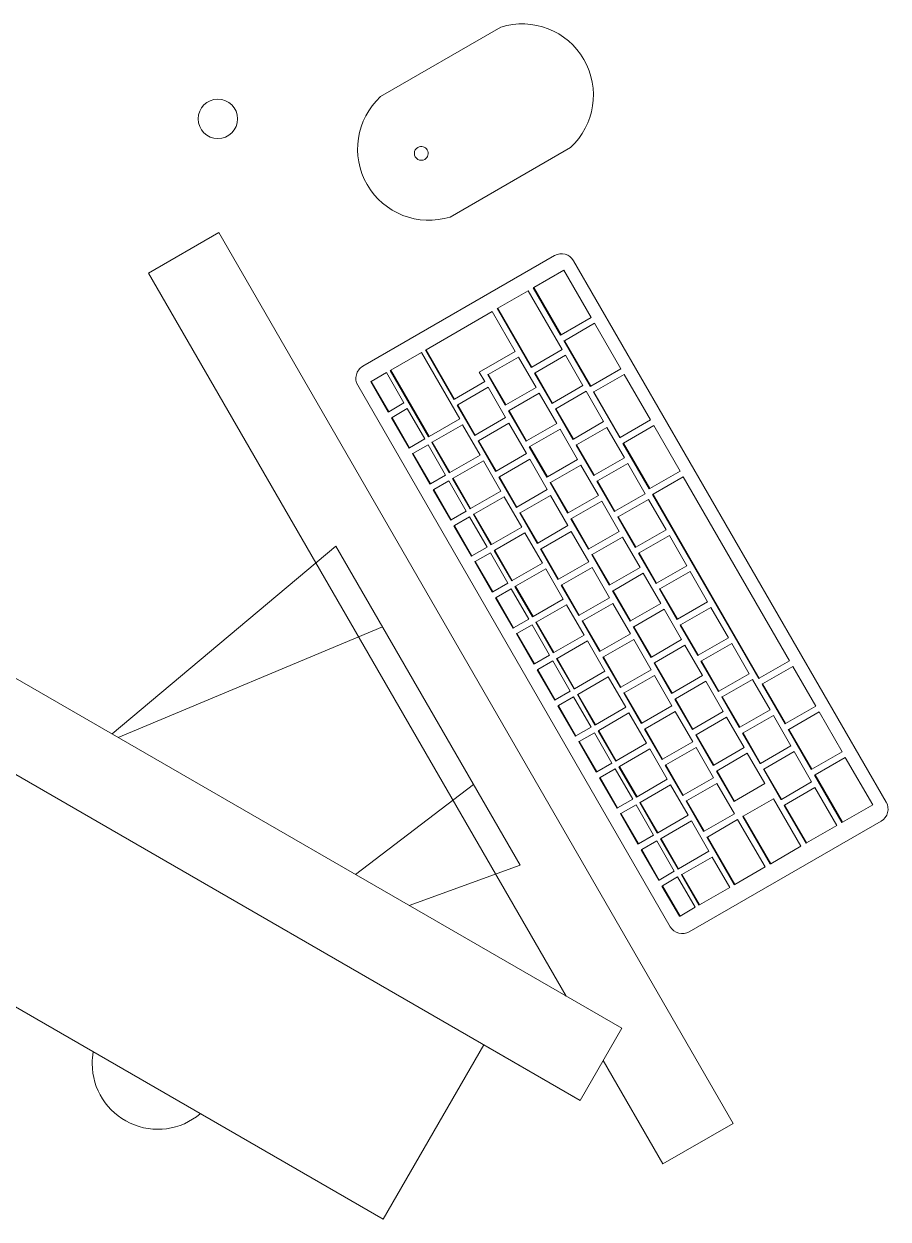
# Model space of a CAD drawing. Header units: millimetres. Extents: x 155927 to 326028, y -36033 to 97293.
# Drawn here: x 182385 to 182779, y 18015 to 18561 of the extents above; entities that cross this region are included whole.
import ezdxf

# ---------------------------------------------------------------- set-up
doc = ezdxf.new("R2010")
doc.units = ezdxf.units.MM
doc.header["$MEASUREMENT"] = 0
for name, color, linetype, lineweight in [('A-GENM', 8, 'CONTINUOUS', 9), ('E-ELEC-EQPM', 8, 'CONTINUOUS', 9), ('I-FURN', 8, 'CONTINUOUS', 9)]:
    doc.layers.add(name, color=color, linetype=linetype, lineweight=lineweight)

msp = doc.modelspace()

# ---------------------------------------------------------------- linework, layer by layer
at = {"layer": 'A-GENM'}
for p, q in [((182602.41, 18559.36), (182547.41, 18527.61)), ((182579.16, 18472.62), (182634.16, 18504.37)), ((182626.93, 18455.01), (182539.31, 18404.43)), ((182778.37, 18205.4), (182635.6, 18452.69)), ((182631.18, 18448.36), (182617.38, 18440.39)), ((182643.68, 18426.71), (182631.18, 18448.36)), ((182614.81, 18438.91), (182600.98, 18430.93)), ((182630.31, 18412.06), (182614.81, 18438.91)), ((182617.14, 18440.25), (182617.38, 18440.39)), ((182629.64, 18418.6), (182617.14, 18440.25)), ((182617.38, 18440.39), (182629.88, 18418.74)), ((182600.75, 18430.79), (182600.98, 18430.93)), ((182600.98, 18430.93), (182616.48, 18404.08)), ((182598.42, 18429.44), (182568.2, 18412)), ((182608.92, 18411.26), (182598.42, 18429.44)), ((182616.25, 18403.94), (182600.75, 18430.79)), ((182629.88, 18418.74), (182643.68, 18426.71)), ((182645.18, 18424.11), (182631.38, 18416.14)), ((182657.18, 18403.33), (182645.18, 18424.11)), ((182629.64, 18418.6), (182629.88, 18418.74)), ((182631.14, 18416), (182631.38, 18416.14)), ((182643.14, 18395.22), (182631.14, 18416)), ((182631.38, 18416.14), (182643.38, 18395.36)), ((182566.11, 18410.79), (182552.05, 18402.67)), ((182583.61, 18380.48), (182566.11, 18410.79)), ((182567.96, 18411.86), (182568.2, 18412)), ((182580.96, 18389.35), (182567.96, 18411.86)), ((182568.2, 18412), (182581.2, 18389.48)), ((182592.52, 18401.79), (182608.92, 18411.26)), ((182616.48, 18404.08), (182630.31, 18412.06)), ((182631.81, 18409.46), (182617.98, 18401.48)), ((182639.81, 18395.61), (182631.81, 18409.46)), ((182610.42, 18408.66), (182596.59, 18400.68)), ((182618.42, 18394.8), (182610.42, 18408.66)), ((182616.25, 18403.94), (182616.48, 18404.08)), ((182550.09, 18401.55), (182543.18, 18397.56)), ((182558.09, 18387.69), (182550.09, 18401.55)), ((182551.81, 18402.54), (182552.05, 18402.67)), ((182569.31, 18372.23), (182551.81, 18402.54)), ((182552.05, 18402.67), (182569.55, 18372.36)), ((182595.02, 18397.46), (182592.52, 18401.79)), ((182596.35, 18400.54), (182596.59, 18400.68)), ((182604.35, 18386.68), (182596.35, 18400.54)), ((182596.59, 18400.68), (182604.59, 18386.82)), ((182617.75, 18401.34), (182617.98, 18401.48)), ((182625.75, 18387.49), (182617.75, 18401.34)), ((182617.98, 18401.48), (182625.98, 18387.63)), ((182643.38, 18395.36), (182657.18, 18403.33)), ((182658.68, 18400.73), (182644.88, 18392.76)), ((182670.68, 18379.95), (182658.68, 18400.73)), ((182536.99, 18395.75), (182679.76, 18148.47)), ((182542.94, 18397.42), (182543.18, 18397.56)), ((182550.94, 18383.56), (182542.94, 18397.42)), ((182543.18, 18397.56), (182551.18, 18383.7)), ((182581.2, 18389.48), (182595.02, 18397.46)), ((182596.52, 18394.87), (182582.7, 18386.89)), ((182604.52, 18381.01), (182596.52, 18394.87)), ((182604.59, 18386.82), (182618.42, 18394.8)), ((182625.98, 18387.63), (182639.81, 18395.61)), ((182641.31, 18393.01), (182627.48, 18385.03)), ((182649.31, 18379.15), (182641.31, 18393.01)), ((182643.14, 18395.22), (182643.38, 18395.36)), ((182644.64, 18392.62), (182644.88, 18392.76)), ((182656.64, 18371.84), (182644.64, 18392.62)), ((182644.88, 18392.76), (182656.88, 18371.98)), ((182551.18, 18383.7), (182558.09, 18387.69)), ((182580.96, 18389.35), (182581.2, 18389.48)), ((182619.92, 18392.21), (182606.09, 18384.22)), ((182627.92, 18378.35), (182619.92, 18392.21)), ((182625.75, 18387.49), (182625.98, 18387.63)), ((182550.94, 18383.56), (182551.18, 18383.7)), ((182559.59, 18385.09), (182552.68, 18381.1)), ((182567.59, 18371.24), (182559.59, 18385.09)), ((182582.46, 18386.75), (182582.7, 18386.89)), ((182590.46, 18372.89), (182582.46, 18386.75)), ((182582.7, 18386.89), (182590.7, 18373.03)), ((182604.35, 18386.68), (182604.59, 18386.82)), ((182605.85, 18384.09), (182606.09, 18384.22)), ((182613.85, 18370.23), (182605.85, 18384.09)), ((182606.09, 18384.22), (182614.09, 18370.37)), ((182627.25, 18384.89), (182627.48, 18385.03)), ((182635.25, 18371.03), (182627.25, 18384.89)), ((182627.48, 18385.03), (182635.48, 18371.17)), ((182552.44, 18380.96), (182552.68, 18381.1)), ((182560.44, 18367.11), (182552.44, 18380.96)), ((182552.68, 18381.1), (182560.68, 18367.24)), ((182569.55, 18372.36), (182583.61, 18380.48)), ((182584.87, 18377.75), (182571.05, 18369.77)), ((182592.87, 18363.89), (182584.87, 18377.75)), ((182590.7, 18373.03), (182604.52, 18381.01)), ((182606.02, 18378.41), (182592.2, 18370.43)), ((182614.02, 18364.55), (182606.02, 18378.41)), ((182614.09, 18370.37), (182627.92, 18378.35)), ((182635.48, 18371.17), (182649.31, 18379.15)), ((182650.81, 18376.55), (182636.98, 18368.57)), ((182658.81, 18362.7), (182650.81, 18376.55)), ((182656.88, 18371.98), (182670.68, 18379.95)), ((182672.18, 18377.35), (182658.38, 18369.38)), ((182684.18, 18356.56), (182672.18, 18377.35)), ((182560.68, 18367.24), (182567.59, 18371.24)), ((182569.31, 18372.23), (182569.55, 18372.36)), ((182590.46, 18372.89), (182590.7, 18373.03)), ((182629.42, 18375.75), (182615.59, 18367.77)), ((182637.42, 18361.89), (182629.42, 18375.75)), ((182635.25, 18371.03), (182635.48, 18371.17)), ((182656.64, 18371.84), (182656.88, 18371.98)), ((182560.44, 18367.11), (182560.68, 18367.24)), ((182569.09, 18368.64), (182562.18, 18364.65)), ((182577.09, 18354.78), (182569.09, 18368.64)), ((182570.81, 18369.63), (182571.05, 18369.77)), ((182578.81, 18355.77), (182570.81, 18369.63)), ((182571.05, 18369.77), (182579.05, 18355.91)), ((182591.96, 18370.29), (182592.2, 18370.43)), ((182599.96, 18356.44), (182591.96, 18370.29)), ((182592.2, 18370.43), (182600.2, 18356.57)), ((182613.85, 18370.23), (182614.09, 18370.37)), ((182615.35, 18367.63), (182615.59, 18367.77)), ((182623.35, 18353.78), (182615.35, 18367.63)), ((182615.59, 18367.77), (182623.59, 18353.91)), ((182636.75, 18368.44), (182636.98, 18368.57)), ((182644.75, 18354.58), (182636.75, 18368.44)), ((182636.98, 18368.57), (182644.98, 18354.72)), ((182658.14, 18369.24), (182658.38, 18369.38)), ((182670.14, 18348.45), (182658.14, 18369.24)), ((182658.38, 18369.38), (182670.38, 18348.59)), ((182561.94, 18364.51), (182562.18, 18364.65)), ((182569.94, 18350.65), (182561.94, 18364.51)), ((182562.18, 18364.65), (182570.18, 18350.79)), ((182579.05, 18355.91), (182592.87, 18363.89)), ((182594.37, 18361.29), (182580.55, 18353.31)), ((182602.37, 18347.44), (182594.37, 18361.29)), ((182600.2, 18356.57), (182614.02, 18364.55)), ((182615.52, 18361.96), (182601.7, 18353.98)), ((182623.52, 18348.1), (182615.52, 18361.96)), ((182623.59, 18353.91), (182637.42, 18361.89)), ((182644.98, 18354.72), (182658.81, 18362.7)), ((182660.31, 18360.1), (182646.48, 18352.12)), ((182668.31, 18346.24), (182660.31, 18360.1)), ((182570.18, 18350.79), (182577.09, 18354.78)), ((182578.81, 18355.77), (182579.05, 18355.91)), ((182599.96, 18356.44), (182600.2, 18356.57)), ((182638.92, 18359.3), (182625.09, 18351.32)), ((182646.92, 18345.44), (182638.92, 18359.3)), ((182644.75, 18354.58), (182644.98, 18354.72)), ((182670.38, 18348.59), (182684.18, 18356.56)), ((182569.94, 18350.65), (182570.18, 18350.79)), ((182578.59, 18352.18), (182571.68, 18348.19)), ((182586.59, 18338.33), (182578.59, 18352.18)), ((182580.31, 18353.17), (182580.55, 18353.31)), ((182588.31, 18339.32), (182580.31, 18353.17)), ((182580.55, 18353.31), (182588.55, 18339.45)), ((182601.46, 18353.84), (182601.7, 18353.98)), ((182609.46, 18339.98), (182601.46, 18353.84)), ((182601.7, 18353.98), (182609.7, 18340.12)), ((182623.35, 18353.78), (182623.59, 18353.91)), ((182624.85, 18351.18), (182625.09, 18351.32)), ((182632.85, 18337.32), (182624.85, 18351.18)), ((182625.09, 18351.32), (182633.09, 18337.46)), ((182646.25, 18351.98), (182646.48, 18352.12)), ((182654.25, 18338.12), (182646.25, 18351.98)), ((182646.48, 18352.12), (182654.48, 18338.26)), ((182685.68, 18353.96), (182671.88, 18345.99)), ((182734.18, 18269.96), (182685.68, 18353.96)), ((182571.44, 18348.05), (182571.68, 18348.19)), ((182579.44, 18334.2), (182571.44, 18348.05)), ((182571.68, 18348.19), (182579.68, 18334.34)), ((182588.55, 18339.45), (182602.37, 18347.44)), ((182603.87, 18344.84), (182590.05, 18336.86)), ((182611.87, 18330.98), (182603.87, 18344.84)), ((182609.7, 18340.12), (182623.52, 18348.1)), ((182625.02, 18345.5), (182611.2, 18337.52)), ((182633.02, 18331.65), (182625.02, 18345.5)), ((182633.09, 18337.46), (182646.92, 18345.44)), ((182654.48, 18338.26), (182668.31, 18346.24)), ((182669.81, 18343.65), (182655.98, 18335.67)), ((182677.81, 18329.79), (182669.81, 18343.65)), ((182670.14, 18348.45), (182670.38, 18348.59)), ((182671.64, 18345.86), (182671.88, 18345.99)), ((182720.14, 18261.85), (182671.64, 18345.86)), ((182671.88, 18345.99), (182720.38, 18261.99)), ((182579.68, 18334.34), (182586.59, 18338.33)), ((182588.31, 18339.32), (182588.55, 18339.45)), ((182609.46, 18339.98), (182609.7, 18340.12)), ((182648.42, 18342.84), (182634.59, 18334.86)), ((182656.42, 18328.99), (182648.42, 18342.84)), ((182654.25, 18338.12), (182654.48, 18338.26)), ((182579.44, 18334.2), (182579.68, 18334.34)), ((182588.09, 18335.73), (182581.18, 18331.74)), ((182596.09, 18321.87), (182588.09, 18335.73)), ((182589.81, 18336.72), (182590.05, 18336.86)), ((182597.81, 18322.86), (182589.81, 18336.72)), ((182590.05, 18336.86), (182598.05, 18323)), ((182610.96, 18337.38), (182611.2, 18337.52)), ((182618.96, 18323.53), (182610.96, 18337.38)), ((182611.2, 18337.52), (182619.2, 18323.67)), ((182632.85, 18337.32), (182633.09, 18337.46)), ((182634.35, 18334.72), (182634.59, 18334.86)), ((182642.35, 18320.87), (182634.35, 18334.72)), ((182634.59, 18334.86), (182642.59, 18321.01)), ((182655.75, 18335.53), (182655.98, 18335.67)), ((182663.75, 18321.67), (182655.75, 18335.53)), ((182655.98, 18335.67), (182663.98, 18321.81)), ((182580.94, 18331.6), (182581.18, 18331.74)), ((182588.94, 18317.74), (182580.94, 18331.6)), ((182581.18, 18331.74), (182589.18, 18317.88)), ((182598.05, 18323), (182611.87, 18330.98)), ((182613.37, 18328.38), (182599.55, 18320.4)), ((182621.37, 18314.53), (182613.37, 18328.38)), ((182619.2, 18323.67), (182633.02, 18331.65)), ((182634.52, 18329.05), (182620.7, 18321.07)), ((182642.52, 18315.19), (182634.52, 18329.05)), ((182642.59, 18321.01), (182656.42, 18328.99)), ((182663.98, 18321.81), (182677.81, 18329.79)), ((182679.31, 18327.19), (182665.48, 18319.21)), ((182687.31, 18313.33), (182679.31, 18327.19)), ((182589.18, 18317.88), (182596.09, 18321.87)), ((182597.81, 18322.86), (182598.05, 18323)), ((182618.96, 18323.53), (182619.2, 18323.67)), ((182657.92, 18326.39), (182644.09, 18318.41)), ((182665.92, 18312.53), (182657.92, 18326.39)), ((182663.75, 18321.67), (182663.98, 18321.81)), ((182588.94, 18317.74), (182589.18, 18317.88)), ((182597.59, 18319.27), (182590.68, 18315.28)), ((182605.59, 18305.42), (182597.59, 18319.27)), ((182599.31, 18320.26), (182599.55, 18320.4)), ((182607.31, 18306.41), (182599.31, 18320.26)), ((182599.55, 18320.4), (182607.55, 18306.55)), ((182620.46, 18320.93), (182620.7, 18321.07)), ((182628.46, 18307.07), (182620.46, 18320.93)), ((182620.7, 18321.07), (182628.7, 18307.21)), ((182642.35, 18320.87), (182642.59, 18321.01)), ((182643.85, 18318.27), (182644.09, 18318.41)), ((182651.85, 18304.41), (182643.85, 18318.27)), ((182644.09, 18318.41), (182652.09, 18304.55)), ((182665.25, 18319.07), (182665.48, 18319.21)), ((182673.25, 18305.22), (182665.25, 18319.07)), ((182665.48, 18319.21), (182673.48, 18305.35)), ((182590.44, 18315.15), (182590.68, 18315.28)), ((182598.44, 18301.29), (182590.44, 18315.15)), ((182590.68, 18315.28), (182598.68, 18301.43)), ((182607.55, 18306.55), (182621.37, 18314.53)), ((182622.87, 18311.93), (182609.05, 18303.95)), ((182630.87, 18298.07), (182622.87, 18311.93)), ((182628.7, 18307.21), (182642.52, 18315.19)), ((182644.02, 18312.59), (182630.2, 18304.61)), ((182652.02, 18298.74), (182644.02, 18312.59)), ((182652.09, 18304.55), (182665.92, 18312.53)), ((182673.48, 18305.35), (182687.31, 18313.33)), ((182688.81, 18310.74), (182674.98, 18302.76)), ((182696.81, 18296.88), (182688.81, 18310.74)), ((182598.68, 18301.43), (182605.59, 18305.42)), ((182607.31, 18306.41), (182607.55, 18306.55)), ((182628.46, 18307.07), (182628.7, 18307.21)), ((182667.42, 18309.93), (182653.59, 18301.95)), ((182675.42, 18296.08), (182667.42, 18309.93)), ((182673.25, 18305.22), (182673.48, 18305.35)), ((182598.44, 18301.29), (182598.68, 18301.43)), ((182607.09, 18302.82), (182600.18, 18298.83)), ((182615.09, 18288.96), (182607.09, 18302.82)), ((182608.81, 18303.81), (182609.05, 18303.95)), ((182616.81, 18289.95), (182608.81, 18303.81)), ((182609.05, 18303.95), (182617.05, 18290.09)), ((182629.96, 18304.47), (182630.2, 18304.61)), ((182637.96, 18290.62), (182629.96, 18304.47)), ((182630.2, 18304.61), (182638.2, 18290.76)), ((182651.85, 18304.41), (182652.09, 18304.55)), ((182653.35, 18301.81), (182653.59, 18301.95)), ((182661.35, 18287.96), (182653.35, 18301.81)), ((182653.59, 18301.95), (182661.59, 18288.1)), ((182674.75, 18302.62), (182674.98, 18302.76)), ((182682.75, 18288.76), (182674.75, 18302.62)), ((182674.98, 18302.76), (182682.98, 18288.9)), ((182599.94, 18298.69), (182600.18, 18298.83)), ((182607.94, 18284.83), (182599.94, 18298.69)), ((182600.18, 18298.83), (182608.18, 18284.97)), ((182617.05, 18290.09), (182630.87, 18298.07)), ((182632.37, 18295.47), (182618.55, 18287.49)), ((182640.37, 18281.62), (182632.37, 18295.47)), ((182638.2, 18290.76), (182652.02, 18298.74)), ((182653.52, 18296.14), (182639.7, 18288.16)), ((182661.52, 18282.28), (182653.52, 18296.14)), ((182661.59, 18288.1), (182675.42, 18296.08)), ((182682.98, 18288.9), (182696.81, 18296.88)), ((182608.18, 18284.97), (182615.09, 18288.96)), ((182616.81, 18289.95), (182617.05, 18290.09)), ((182637.96, 18290.62), (182638.2, 18290.76)), ((182676.92, 18293.48), (182663.09, 18285.5)), ((182684.92, 18279.62), (182676.92, 18293.48)), ((182682.75, 18288.76), (182682.98, 18288.9)), ((182698.31, 18294.28), (182684.48, 18286.3)), ((182706.31, 18280.43), (182698.31, 18294.28)), ((182607.94, 18284.83), (182608.18, 18284.97)), ((182616.59, 18286.36), (182609.68, 18282.37)), ((182624.59, 18272.51), (182616.59, 18286.36)), ((182618.31, 18287.36), (182618.55, 18287.49)), ((182626.31, 18273.5), (182618.31, 18287.36)), ((182618.55, 18287.49), (182626.55, 18273.64)), ((182639.46, 18288.02), (182639.7, 18288.16)), ((182647.46, 18274.16), (182639.46, 18288.02)), ((182639.7, 18288.16), (182647.7, 18274.3)), ((182661.35, 18287.96), (182661.59, 18288.1)), ((182662.85, 18285.36), (182663.09, 18285.5)), ((182670.85, 18271.5), (182662.85, 18285.36)), ((182663.09, 18285.5), (182671.09, 18271.64)), ((182684.25, 18286.16), (182684.48, 18286.3)), ((182692.25, 18272.31), (182684.25, 18286.16)), ((182684.48, 18286.3), (182692.48, 18272.45)), ((182609.44, 18282.24), (182609.68, 18282.37)), ((182617.44, 18268.38), (182609.44, 18282.24)), ((182609.68, 18282.37), (182617.68, 18268.52)), ((182626.55, 18273.64), (182640.37, 18281.62)), ((182641.87, 18279.02), (182628.05, 18271.04)), ((182649.87, 18265.16), (182641.87, 18279.02)), ((182647.7, 18274.3), (182661.52, 18282.28)), ((182663.02, 18279.68), (182649.2, 18271.7)), ((182671.02, 18265.83), (182663.02, 18279.68)), ((182671.09, 18271.64), (182684.92, 18279.62)), ((182692.48, 18272.45), (182706.31, 18280.43)), ((182617.68, 18268.52), (182624.59, 18272.51)), ((182626.31, 18273.5), (182626.55, 18273.64)), ((182647.46, 18274.16), (182647.7, 18274.3)), ((182686.42, 18277.02), (182672.59, 18269.04)), ((182694.42, 18263.17), (182686.42, 18277.02)), ((182707.81, 18277.83), (182693.98, 18269.85)), ((182715.81, 18263.97), (182707.81, 18277.83)), ((182617.44, 18268.38), (182617.68, 18268.52)), ((182626.09, 18269.91), (182619.18, 18265.92)), ((182634.09, 18256.05), (182626.09, 18269.91)), ((182627.81, 18270.9), (182628.05, 18271.04)), ((182635.81, 18257.04), (182627.81, 18270.9)), ((182628.05, 18271.04), (182636.05, 18257.18)), ((182648.96, 18271.57), (182649.2, 18271.7)), ((182656.96, 18257.71), (182648.96, 18271.57)), ((182649.2, 18271.7), (182657.2, 18257.85)), ((182670.85, 18271.5), (182671.09, 18271.64)), ((182672.35, 18268.91), (182672.59, 18269.04)), ((182680.35, 18255.05), (182672.35, 18268.91)), ((182672.59, 18269.04), (182680.59, 18255.19)), ((182692.25, 18272.31), (182692.48, 18272.45)), ((182693.75, 18269.71), (182693.98, 18269.85)), ((182701.75, 18255.85), (182693.75, 18269.71)), ((182693.98, 18269.85), (182701.98, 18255.99)), ((182720.38, 18261.99), (182734.18, 18269.96)), ((182735.68, 18267.36), (182721.88, 18259.39)), ((182746.18, 18249.18), (182735.68, 18267.36)), ((182618.94, 18265.78), (182619.18, 18265.92)), ((182626.94, 18251.93), (182618.94, 18265.78)), ((182619.18, 18265.92), (182627.18, 18252.06)), ((182636.05, 18257.18), (182649.87, 18265.16)), ((182651.37, 18262.56), (182637.55, 18254.58)), ((182659.37, 18248.71), (182651.37, 18262.56)), ((182657.2, 18257.85), (182671.02, 18265.83)), ((182672.52, 18263.23), (182658.7, 18255.25)), ((182680.52, 18249.37), (182672.52, 18263.23)), ((182680.59, 18255.19), (182694.42, 18263.17)), ((182701.98, 18255.99), (182715.81, 18263.97)), ((182720.14, 18261.85), (182720.38, 18261.99)), ((182635.81, 18257.04), (182636.05, 18257.18)), ((182656.96, 18257.71), (182657.2, 18257.85)), ((182695.92, 18260.57), (182682.09, 18252.59)), ((182703.92, 18246.71), (182695.92, 18260.57)), ((182717.31, 18261.37), (182703.48, 18253.39)), ((182725.31, 18247.52), (182717.31, 18261.37)), ((182721.64, 18259.25), (182721.88, 18259.39)), ((182732.14, 18241.07), (182721.64, 18259.25)), ((182721.88, 18259.39), (182732.38, 18241.21)), ((182626.94, 18251.93), (182627.18, 18252.06)), ((182627.18, 18252.06), (182634.09, 18256.05)), ((182635.59, 18253.46), (182628.68, 18249.47)), ((182643.59, 18239.6), (182635.59, 18253.46)), ((182637.31, 18254.45), (182637.55, 18254.58)), ((182645.31, 18240.59), (182637.31, 18254.45)), ((182637.55, 18254.58), (182645.55, 18240.73)), ((182658.46, 18255.11), (182658.7, 18255.25)), ((182666.46, 18241.25), (182658.46, 18255.11)), ((182658.7, 18255.25), (182666.7, 18241.39)), ((182680.35, 18255.05), (182680.59, 18255.19)), ((182681.85, 18252.45), (182682.09, 18252.59)), ((182689.85, 18238.59), (182681.85, 18252.45)), ((182682.09, 18252.59), (182690.09, 18238.73)), ((182701.75, 18255.85), (182701.98, 18255.99)), ((182703.25, 18253.25), (182703.48, 18253.39)), ((182711.25, 18239.4), (182703.25, 18253.25)), ((182703.48, 18253.39), (182711.48, 18239.54)), ((182628.44, 18249.33), (182628.68, 18249.47)), ((182636.44, 18235.47), (182628.44, 18249.33)), ((182628.68, 18249.47), (182636.68, 18235.61)), ((182645.55, 18240.73), (182659.37, 18248.71)), ((182660.87, 18246.11), (182647.05, 18238.13)), ((182668.87, 18232.25), (182660.87, 18246.11)), ((182666.7, 18241.39), (182680.52, 18249.37)), ((182682.02, 18246.78), (182668.2, 18238.8)), ((182690.02, 18232.92), (182682.02, 18246.78)), ((182690.09, 18238.73), (182703.92, 18246.71)), ((182711.48, 18239.54), (182725.31, 18247.52)), ((182732.38, 18241.21), (182746.18, 18249.18)), ((182747.68, 18246.58), (182733.88, 18238.61)), ((182758.18, 18228.39), (182747.68, 18246.58)), ((182645.31, 18240.59), (182645.55, 18240.73)), ((182666.46, 18241.25), (182666.7, 18241.39)), ((182705.42, 18244.12), (182691.59, 18236.13)), ((182713.42, 18230.26), (182705.42, 18244.12)), ((182726.81, 18244.92), (182712.98, 18236.94)), ((182734.81, 18231.06), (182726.81, 18244.92)), ((182732.14, 18241.07), (182732.38, 18241.21)), ((182636.44, 18235.47), (182636.68, 18235.61)), ((182636.68, 18235.61), (182643.59, 18239.6)), ((182645.09, 18237), (182638.18, 18233.01)), ((182653.09, 18223.14), (182645.09, 18237)), ((182646.81, 18237.99), (182647.05, 18238.13)), ((182654.81, 18224.14), (182646.81, 18237.99)), ((182647.05, 18238.13), (182655.05, 18224.27)), ((182667.96, 18238.66), (182668.2, 18238.8)), ((182675.96, 18224.8), (182667.96, 18238.66)), ((182668.2, 18238.8), (182676.2, 18224.94)), ((182689.85, 18238.59), (182690.09, 18238.73)), ((182691.35, 18236), (182691.59, 18236.13)), ((182699.35, 18222.14), (182691.35, 18236)), ((182691.59, 18236.13), (182699.59, 18222.28)), ((182711.25, 18239.4), (182711.48, 18239.54)), ((182712.75, 18236.8), (182712.98, 18236.94)), ((182720.75, 18222.94), (182712.75, 18236.8)), ((182712.98, 18236.94), (182720.98, 18223.08)), ((182733.64, 18238.47), (182733.88, 18238.61)), ((182744.14, 18220.28), (182733.64, 18238.47)), ((182733.88, 18238.61), (182744.38, 18220.42)), ((182637.94, 18232.87), (182638.18, 18233.01)), ((182645.94, 18219.02), (182637.94, 18232.87)), ((182638.18, 18233.01), (182646.18, 18219.15)), ((182655.05, 18224.27), (182668.87, 18232.25)), ((182670.37, 18229.66), (182656.55, 18221.68)), ((182678.37, 18215.8), (182670.37, 18229.66)), ((182676.2, 18224.94), (182690.02, 18232.92)), ((182691.52, 18230.32), (182677.7, 18222.34)), ((182699.52, 18216.46), (182691.52, 18230.32)), ((182699.59, 18222.28), (182713.42, 18230.26)), ((182720.98, 18223.08), (182734.81, 18231.06)), ((182654.81, 18224.14), (182655.05, 18224.27)), ((182675.96, 18224.8), (182676.2, 18224.94)), ((182714.92, 18227.66), (182701.09, 18219.68)), ((182722.92, 18213.8), (182714.92, 18227.66)), ((182736.31, 18228.46), (182722.48, 18220.48)), ((182744.31, 18214.61), (182736.31, 18228.46)), ((182744.38, 18220.42), (182758.18, 18228.39)), ((182759.68, 18225.79), (182745.88, 18217.82)), ((182772.18, 18204.14), (182759.68, 18225.79)), ((182645.94, 18219.02), (182646.18, 18219.15)), ((182646.18, 18219.15), (182653.09, 18223.14)), ((182654.59, 18220.55), (182647.68, 18216.56)), ((182662.59, 18206.69), (182654.59, 18220.55)), ((182656.31, 18221.54), (182656.55, 18221.68)), ((182664.31, 18207.68), (182656.31, 18221.54)), ((182656.55, 18221.68), (182664.55, 18207.82)), ((182677.46, 18222.2), (182677.7, 18222.34)), ((182685.46, 18208.35), (182677.46, 18222.2)), ((182677.7, 18222.34), (182685.7, 18208.48)), ((182699.35, 18222.14), (182699.59, 18222.28)), ((182700.85, 18219.54), (182701.09, 18219.68)), ((182708.85, 18205.69), (182700.85, 18219.54)), ((182701.09, 18219.68), (182709.09, 18205.82)), ((182720.75, 18222.94), (182720.98, 18223.08)), ((182722.25, 18220.35), (182722.48, 18220.48)), ((182730.25, 18206.49), (182722.25, 18220.35)), ((182722.48, 18220.48), (182730.48, 18206.63)), ((182744.14, 18220.28), (182744.38, 18220.42)), ((182647.44, 18216.42), (182647.68, 18216.56)), ((182655.44, 18202.56), (182647.44, 18216.42)), ((182647.68, 18216.56), (182655.68, 18202.7)), ((182664.55, 18207.82), (182678.37, 18215.8)), ((182679.87, 18213.2), (182666.05, 18205.22)), ((182687.87, 18199.35), (182679.87, 18213.2)), ((182685.7, 18208.48), (182699.52, 18216.46)), ((182701.02, 18213.87), (182687.2, 18205.89)), ((182709.02, 18200.01), (182701.02, 18213.87)), ((182709.09, 18205.82), (182722.92, 18213.8)), ((182730.48, 18206.63), (182744.31, 18214.61)), ((182745.64, 18217.68), (182745.88, 18217.82)), ((182758.14, 18196.03), (182745.64, 18217.68)), ((182745.88, 18217.82), (182758.38, 18196.17)), ((182664.31, 18207.68), (182664.55, 18207.82)), ((182685.46, 18208.35), (182685.7, 18208.48)), ((182745.79, 18212), (182731.98, 18204.03)), ((182755.79, 18194.68), (182745.79, 18212)), ((182655.44, 18202.56), (182655.68, 18202.7)), ((182655.68, 18202.7), (182662.59, 18206.69)), ((182664.09, 18204.09), (182657.18, 18200.1)), ((182672.09, 18190.24), (182664.09, 18204.09)), ((182665.81, 18205.08), (182666.05, 18205.22)), ((182673.81, 18191.23), (182665.81, 18205.08)), ((182666.05, 18205.22), (182674.05, 18191.36)), ((182686.96, 18205.75), (182687.2, 18205.89)), ((182694.96, 18191.89), (182686.96, 18205.75)), ((182687.2, 18205.89), (182695.2, 18192.03)), ((182708.85, 18205.69), (182709.09, 18205.82)), ((182726.9, 18206.87), (182713.09, 18198.9)), ((182739.4, 18185.21), (182726.9, 18206.87)), ((182730.25, 18206.49), (182730.48, 18206.63)), ((182731.75, 18203.89), (182731.98, 18204.03)), ((182741.75, 18186.57), (182731.75, 18203.89)), ((182731.98, 18204.03), (182741.98, 18186.71)), ((182758.38, 18196.17), (182772.18, 18204.14)), ((182656.94, 18199.96), (182657.18, 18200.1)), ((182664.94, 18186.11), (182656.94, 18199.96)), ((182657.18, 18200.1), (182665.18, 18186.25)), ((182674.05, 18191.36), (182687.87, 18199.35)), ((182689.37, 18196.75), (182675.55, 18188.77)), ((182688.43, 18146.15), (182776.04, 18196.73)), ((182697.37, 18182.89), (182689.37, 18196.75)), ((182695.2, 18192.03), (182709.02, 18200.01)), ((182710.5, 18197.4), (182696.7, 18189.43)), ((182723, 18175.75), (182710.5, 18197.4)), ((182712.85, 18198.76), (182713.09, 18198.9)), ((182725.35, 18177.11), (182712.85, 18198.76)), ((182713.09, 18198.9), (182725.59, 18177.24)), ((182758.14, 18196.03), (182758.38, 18196.17)), ((182673.81, 18191.23), (182674.05, 18191.36)), ((182694.96, 18191.89), (182695.2, 18192.03)), ((182741.98, 18186.71), (182755.79, 18194.68)), ((182664.94, 18186.11), (182665.18, 18186.25)), ((182665.18, 18186.25), (182672.09, 18190.24)), ((182673.59, 18187.64), (182666.68, 18183.65)), ((182681.59, 18173.78), (182673.59, 18187.64)), ((182675.31, 18188.63), (182675.55, 18188.77)), ((182683.31, 18174.77), (182675.31, 18188.63)), ((182675.55, 18188.77), (182683.55, 18174.91)), ((182696.46, 18189.29), (182696.7, 18189.43)), ((182708.96, 18167.64), (182696.46, 18189.29)), ((182696.7, 18189.43), (182709.2, 18167.78)), ((182725.59, 18177.24), (182739.4, 18185.21)), ((182741.75, 18186.57), (182741.98, 18186.71)), ((182666.44, 18183.51), (182666.68, 18183.65)), ((182674.44, 18169.65), (182666.44, 18183.51)), ((182666.68, 18183.65), (182674.68, 18169.79)), ((182683.55, 18174.91), (182697.37, 18182.89)), ((182698.87, 18180.29), (182685.05, 18172.31)), ((182706.87, 18166.44), (182698.87, 18180.29)), ((182683.31, 18174.77), (182683.55, 18174.91)), ((182709.2, 18167.78), (182723, 18175.75)), ((182725.35, 18177.11), (182725.59, 18177.24)), ((182674.44, 18169.65), (182674.68, 18169.79)), ((182674.68, 18169.79), (182681.59, 18173.78)), ((182683.09, 18171.18), (182676.18, 18167.19)), ((182691.09, 18157.33), (182683.09, 18171.18)), ((182684.81, 18172.17), (182685.05, 18172.31)), ((182692.81, 18158.32), (182684.81, 18172.17)), ((182685.05, 18172.31), (182693.05, 18158.46)), ((182675.94, 18167.05), (182676.18, 18167.19)), ((182683.94, 18153.2), (182675.94, 18167.05)), ((182676.18, 18167.19), (182684.18, 18153.34)), ((182693.05, 18158.46), (182706.87, 18166.44)), ((182708.96, 18167.64), (182709.2, 18167.78)), ((182692.81, 18158.32), (182693.05, 18158.46)), ((182683.94, 18153.2), (182684.18, 18153.34)), ((182684.18, 18153.34), (182691.09, 18157.33))]:
    msp.add_line(p, q, dxfattribs=at)
for centre, radius, start, end in [((182612.09, 18528.29), 32.54, 312.6804, 107.3196), ((182569.47, 18503.69), 32.54, 132.6804, 287.3196), ((182566.02, 18501.69), 3.16, 120, 300), ((182566.02, 18501.69), 3.16, 300, 120), ((182630.1, 18449.51), 6.35, 30, 120), ((182542.49, 18398.93), 6.35, 120, 210), ((182772.87, 18202.23), 6.35, 300, 30), ((182685.26, 18151.65), 6.35, 210, 300)]:
    msp.add_arc(centre, radius, start, end, dxfattribs=at)
at = {"layer": 'E-ELEC-EQPM'}
for p, q in [((181964.78, 18502.09), (182657.6, 18102.09)), ((181964.78, 18502.09), (182657.6, 18102.09)), ((182638.55, 18069.09), (181945.73, 18469.09)), ((182548.6, 18014.9), (181943.77, 18364.1)), ((182548.6, 18014.9), (181943.77, 18364.1)), ((182657.6, 18102.09), (182638.55, 18069.09)), ((182657.6, 18102.09), (182638.55, 18069.09)), ((182594.55, 18094.49), (182548.6, 18014.9)), ((182594.55, 18094.49), (182548.6, 18014.9)), ((182638.55, 18069.09), (182594.55, 18094.49))]:
    msp.add_line(p, q, dxfattribs=at)
at = {"layer": 'I-FURN'}
for p, q in [((182441.46, 18447.04), (182473.58, 18465.59)), ((182708.53, 18058.64), (182473.58, 18465.59)), ((182441.46, 18447.04), (182632.14, 18116.78)), ((182424.79, 18236.5), (182526.98, 18322.29)), ((182526.98, 18322.29), (182611.13, 18176.53)), ((182548.27, 18285.41), (182427.57, 18234.89)), ((182589.84, 18213.41), (182535.9, 18172.34)), ((182611.13, 18176.53), (182560.54, 18158.12)), ((182649.11, 18087.39), (182676.41, 18040.1)), ((182676.41, 18040.1), (182708.53, 18058.64))]:
    msp.add_line(p, q, dxfattribs=at)
for centre, radius, start, end in [((182473.11, 18517.46), 9, 0, 180), ((182473.11, 18517.46), 9, 180, 0), ((182445.71, 18085.94), 30, 169.793, 180), ((182445.71, 18085.94), 30, 180, 310.207)]:
    msp.add_arc(centre, radius, start, end, dxfattribs=at)

doc.saveas('drawing.dxf')
